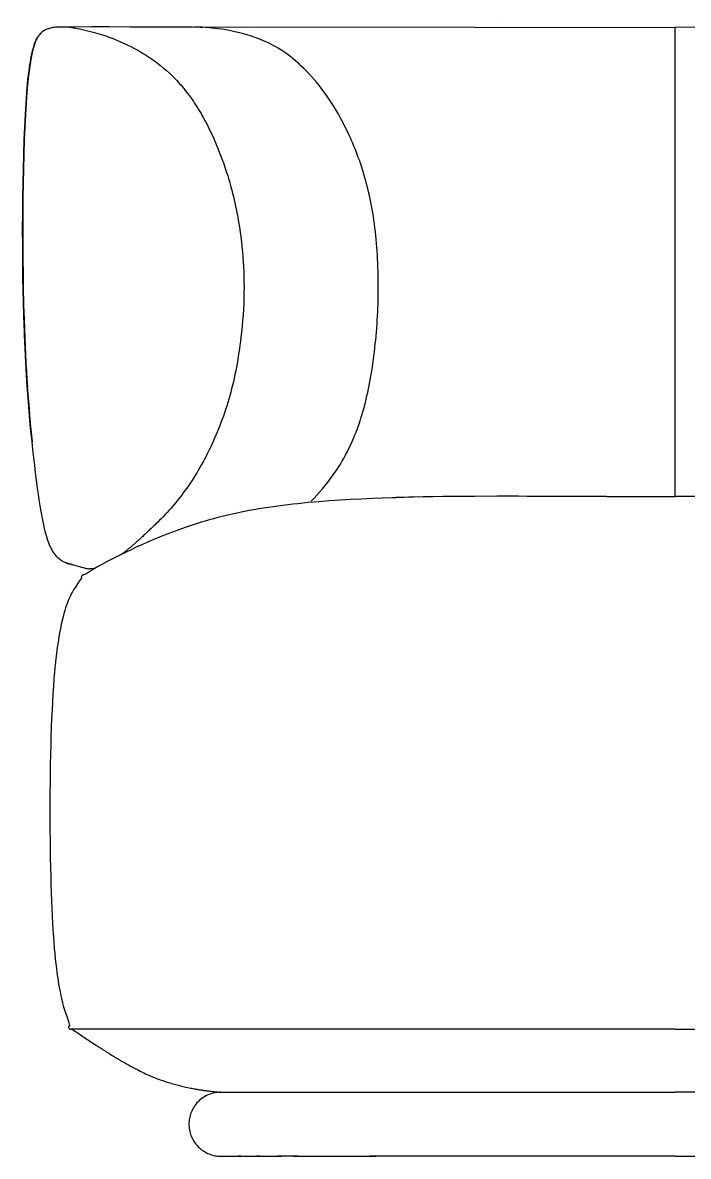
# Model space of a CAD drawing. Header units: centimetres. Extents: x -1250627 to 18037298, y -10106433 to 10878647.
# Drawn here: x -1242269 to 2900380, y -10106433 to -3056519 of the extents above; entities that cross this region are included whole.
import ezdxf

# ---------------------------------------------------------------- set-up
doc = ezdxf.new("R2010")
doc.units = ezdxf.units.CM
doc.header["$LTSCALE"] = 1000
doc.layers.add('Default', color=7, linetype='Continuous', lineweight=25)

# ---------------------------------------------------------------- blocks, each defined once
blk = doc.blocks.new('Gruppo')
at = {"layer": 'Default', "color": 7, "lineweight": 25}
for p, q in [((-17917780, -3072750), (-17917775, -3072747)), ((-17912950, -3071107), (-17912947, -3071106)), ((-16629198, -3097870), (-16629199, -3097870)), ((-15083147, -3046565), (-15082726, -3046468)), ((-17984261, -3145528), (-17979004, -3136438)), ((-18022583, -3273007), (-18019541, -3257048)), ((-18050303, -3515706), (-18047776, -3482331)), ((-18064918, -4899508), (-18064612, -4893117)), ((-18064867, -4906416), (-18064918, -4899508)), ((-18052880, -5164612), (-18055589, -5112796)), ((-18040554, -5359506), (-18043837, -5312635)), ((-14866838, -5992298), (-14868704, -5992297)), ((-14866836, -5992297), (-14866837, -5992298)), ((-14866837, -5992298), (-14866837, -5992298)), ((-14866836, -5992297), (-14866836, -5992297)), ((-14866836, -5992297), (-14866836, -5992297)), ((-14864198, -5992296), (-14864190, -5992296)), ((-15757707, -6000537), (-15757707, -6000537)), ((-15745288, -6000354), (-15745283, -6000353)), ((-17766059, -9304981), (-17766041, -9304981)), ((-17766041, -9304981), (-17766019, -9304980)), ((-17766019, -9304980), (-17765992, -9304979)), ((-17765992, -9304979), (-17765976, -9304979)), ((-17765976, -9304979), (-17765961, -9304979)), ((-17765961, -9304979), (-17765925, -9304978)), ((-17765925, -9304978), (-17765905, -9304977)), ((-17765905, -9304977), (-17765826, -9304975)), ((-17765826, -9304975), (-17765737, -9304973)), ((-17774619, -9306461), (-17774106, -9306450)), ((-17774106, -9306450), (-17773596, -9306416)), ((-17773596, -9306416), (-17772585, -9306282)), ((-17527975, -9307319), (-17527975, -9307319)), ((-15806506, -9307653), (-15806506, -9307653)), ((-16596666, -10096382), (-16487674, -10096382)), ((-16151925, -10096382), (-15875703, -10096382)), ((-14950329, -10096382), (-14996395, -10096382))]:
    blk.add_line(p, q, dxfattribs=at)
at = {"layer": 'Default', "lineweight": 25}
for p, q in [((-16955254, -3074463), (-16955263, -3074462)), ((-16955252, -3074463), (-16955254, -3074463)), ((-16955251, -3074464), (-16955252, -3074463)), ((-16955252, -3074463), (-16955252, -3074463)), ((-16955252, -3074464), (-16955251, -3074464)), ((-16955251, -3074464), (-16955251, -3074464)), ((-16955251, -3074464), (-16955251, -3074464)), ((-16955251, -3074464), (-16955251, -3074464)), ((-16955251, -3074464), (-16955251, -3074464)), ((-16955251, -3074464), (-16955251, -3074464)), ((-16955251, -3074464), (-16955251, -3074464)), ((-16955251, -3074464), (-16955251, -3074464)), ((-16955251, -3074464), (-16955251, -3074464)), ((-16955251, -3074464), (-16955251, -3074464)), ((-16955251, -3074464), (-16955251, -3074464)), ((-16955251, -3074464), (-16955251, -3074464)), ((-16955251, -3074464), (-16955251, -3074464)), ((-16955251, -3074464), (-16955251, -3074464)), ((-16955251, -3074464), (-16955251, -3074464)), ((-16955251, -3074464), (-16955251, -3074464)), ((-16955251, -3074464), (-16955251, -3074464))]:
    blk.add_line(p, q, dxfattribs=at)
at = {"layer": 'Default', "color": 7, "linetype": 'Continuous', "lineweight": 25, "transparency": 33554687}
for p, q in [((-14012013, -5993740), (-14012013, -3076940)), ((-14012013, -5993740), (-14012013, -3076940)), ((-14439414, -5993740), (-14012013, -5993740)), ((-13584611, -5993740), (-14012013, -5993740)), ((-16842709, -9697869), (-14012013, -9697869)), ((-11181316, -9697869), (-14012013, -9697869))]:
    blk.add_line(p, q, dxfattribs=at)
at = {"layer": 'Default', "color": 7, "lineweight": 25, "flags": 128}
for points in [[(-17968980, -3122059), (-17965072, -3117268), (-17960751, -3112396), (-17957686, -3109201), (-17954129, -3105720), (-17951420, -3103224), (-17947861, -3100091), (-17951420, -3103224), (-17954129, -3105720), (-17957686, -3109201), (-17960751, -3112396), (-17965072, -3117268), (-17968980, -3122059), (-17970077, -3123482)], [(-17994750, -3168226), (-17989516, -3156066), (-17984261, -3145528), (-17989516, -3156066), (-17994750, -3168226), (-17999940, -3182182)], [(-17977158, -3133539), (-17975249, -3130668), (-17973184, -3127699), (-17971047, -3124768), (-17970077, -3123482), (-17971047, -3124768), (-17973184, -3127699), (-17975249, -3130668), (-17977158, -3133539), (-17979004, -3136438)], [(-18030987, -3325173), (-18028300, -3307078), (-18025410, -3289154), (-18022583, -3273007), (-18025410, -3289154), (-18028300, -3307078), (-18030987, -3325173), (-18035815, -3361700), (-18031771, -3330797), (-18027573, -3302583), (-18023236, -3276922), (-18018772, -3253679), (-18014197, -3232719), (-18009523, -3213906), (-18004766, -3197106), (-17999940, -3182182), (-18004766, -3197106), (-18009523, -3213906), (-18014197, -3232719), (-18018772, -3253679), (-18023236, -3276922), (-18027573, -3302583), (-18031771, -3330797), (-18035815, -3361700)], [(-18016280, -3241382), (-18012726, -3225903), (-18009606, -3213550), (-18012726, -3225903), (-18016280, -3241382), (-18019541, -3257048)], [(-18038961, -3388730), (-18035815, -3361700), (-18036574, -3367961), (-18035815, -3361700)], [(-18072164, -4136404), (-18070867, -4046646), (-18069072, -3956493), (-18066709, -3865524), (-18063713, -3774508), (-18060519, -3695822), (-18056648, -3617194), (-18052629, -3549698), (-18050303, -3515706), (-18052629, -3549698), (-18056648, -3617194), (-18060519, -3695822), (-18063713, -3774508), (-18066709, -3865524), (-18069072, -3956493), (-18070867, -4046646)], [(-18047474, -3484812), (-18047615, -3484281), (-18047474, -3484812), (-18047289, -3485359)], [(-18047061, -3485921), (-18047289, -3485359), (-18047061, -3485921), (-18046786, -3486498)], [(-18073054, -4233711), (-18072164, -4136404), (-18073054, -4233711), (-18073434, -4331910)], [(-18072672, -4527441), (-18073306, -4430115), (-18073434, -4331910), (-18073306, -4430115), (-18072672, -4527441), (-18071525, -4624106)], [(-18064867, -4906416), (-18065607, -4883751), (-18066307, -4861121), (-18066980, -4838080), (-18067613, -4815071), (-18068795, -4767997), (-18069827, -4721028), (-18071525, -4624106), (-18069827, -4721028), (-18068795, -4767997), (-18067613, -4815071), (-18066980, -4838080), (-18066307, -4861121), (-18065607, -4883751)], [(-18021641, -5585763), (-18027927, -5518062), (-18033892, -5448646), (-18039405, -5378845), (-18044472, -5308665), (-18049088, -5238200), (-18053924, -5155457), (-18058153, -5072596), (-18061794, -4989592), (-18064867, -4906416), (-18061794, -4989592), (-18058153, -5072596), (-18053924, -5155457), (-18049088, -5238200), (-18044472, -5308665), (-18039405, -5378845), (-18033892, -5448646), (-18027927, -5518062), (-18021641, -5585763), (-18014904, -5653184)], [(-18064465, -4913325), (-18063693, -4920598), (-18064465, -4913325), (-18064867, -4906416)], [(-18055589, -5112796), (-18058127, -5059740), (-18060485, -5005442), (-18062650, -4949902), (-18064612, -4893117), (-18062650, -4949902), (-18060485, -5005442), (-18058127, -5059740)], [(-18046993, -5264530), (-18050011, -5215189), (-18052880, -5164612), (-18050011, -5215189), (-18046993, -5264530), (-18043837, -5312635)], [(-18022601, -5575408), (-18030046, -5492732), (-18037153, -5405145), (-18040554, -5359506), (-18037153, -5405145), (-18030046, -5492732), (-18022601, -5575408), (-18014904, -5653184)], [(-17779156, -6413316), (-17784162, -6412249), (-17789485, -6410890), (-17795187, -6409174), (-17801332, -6407035), (-17795187, -6409174), (-17789485, -6410890), (-17784162, -6412249)], [(-17772585, -9306282), (-17771584, -9306082), (-17770592, -9305835), (-17768590, -9305297), (-17768040, -9305182), (-17767446, -9305087), (-17766797, -9305018), (-17766079, -9304981), (-17766797, -9305018), (-17767446, -9305087), (-17768040, -9305182), (-17768590, -9305297), (-17770592, -9305835), (-17771584, -9306082)]]:
    blk.add_lwpolyline(points, close=True, dxfattribs=at)
at = {"layer": 'Default', "lineweight": 25, "flags": 128}
for points in [[(-17942447, -3095526), (-17943652, -3096537), (-17945047, -3097706), (-17946528, -3098955), (-17947861, -3100091), (-17946528, -3098955), (-17945047, -3097706), (-17943652, -3096537), (-17942447, -3095526), (-17936676, -3092456), (-17930697, -3089595), (-17924511, -3086942), (-17918115, -3084499), (-17911512, -3082264), (-17904701, -3080238), (-17897681, -3078421), (-17890453, -3076813), (-17883018, -3075413), (-17875374, -3074222), (-17867521, -3073240), (-17859461, -3072466), (-17851193, -3071902), (-17842716, -3071546), (-17834031, -3071398), (-17825139, -3071460), (-17824919, -3071459), (-17824699, -3071459), (-17747744, -3071318), (-17645521, -3071250), (-17533657, -3071290), (-17405102, -3071498), (-17292001, -3071830), (-17168590, -3072161), (-17120218, -3072228), (-17070656, -3072193), (-17018965, -3072063), (-15261771, -3074864), (-14012013, -3076940)], [(-17003064, -3072155), (-16967205, -3073896), (-16958240, -3074326), (-16955998, -3074432), (-16955438, -3074457), (-16955298, -3074462), (-16955254, -3074464), (-16955263, -3074464), (-16955298, -3074460), (-16955438, -3074452), (-16955998, -3074422), (-16958239, -3074308), (-16967203, -3073859), (-17003060, -3072080)], [(-16955252, -3074464), (-16955252, -3074464), (-16955254, -3074464)], [(-12762254, -3074864), (-14012013, -3076940)]]:
    blk.add_lwpolyline(points, dxfattribs=at)
at = {"layer": 'Default', "color": 7, "lineweight": 25, "flags": 128}
for points in [[(-17794800, -3071392), (-17756206, -3078242), (-17719414, -3085439), (-17684422, -3092982), (-17651231, -3100871), (-17635311, -3104945), (-17619841, -3109105), (-17604822, -3113352), (-17590253, -3117686), (-17576134, -3122106), (-17562465, -3126613), (-17549246, -3131206), (-17536478, -3135885), (-17536478, -3135885), (-17529969, -3138288), (-17523478, -3140722), (-17516864, -3143244), (-17510268, -3145800), (-17496753, -3151170), (-17483270, -3156712), (-17483003, -3156824), (-17482736, -3156936), (-17468794, -3162875), (-17454894, -3169007), (-17441036, -3175337), (-17427221, -3181870), (-17422793, -3184012), (-17418370, -3186176), (-17400408, -3194916), (-17382269, -3204158), (-17363978, -3213921), (-17345558, -3224225), (-17327034, -3235089), (-17308429, -3246532), (-17289769, -3258573), (-17271076, -3271232), (-17252375, -3284529), (-17233691, -3298482), (-17215046, -3313111), (-17196465, -3328435), (-17177973, -3344474), (-17159593, -3361246), (-17141350, -3378771), (-17123267, -3397069), (-17114293, -3406514), (-17105368, -3416159), (-17096496, -3426007), (-17087679, -3436060), (-17078919, -3446321), (-17070221, -3456791), (-17061588, -3467474), (-17053020, -3478369), (-17044520, -3489474), (-17036089, -3500787), (-17027728, -3512305), (-17019440, -3524028), (-17011224, -3535952), (-17003084, -3548077), (-16995019, -3560399), (-16987032, -3572918), (-16979124, -3585630), (-16971297, -3598534), (-16963551, -3611628), (-16955889, -3624910), (-16948312, -3638378), (-16940820, -3652029), (-16933416, -3665863), (-16926102, -3679876), (-16918877, -3694067), (-16911745, -3708434), (-16904705, -3722975), (-16897761, -3737688), (-16890912, -3752570), (-16884161, -3767620), (-16877509, -3782836), (-16870958, -3798216), (-16864522, -3813725), (-16858188, -3829394), (-16851959, -3845219), (-16845835, -3861200), (-16839745, -3876944), (-16833774, -3892784), (-16824228, -3919003), (-16815006, -3945471), (-16806111, -3972175), (-16797548, -3999101), (-16792226, -4016497), (-16787042, -4033981), (-16781997, -4051551), (-16777090, -4069202), (-16771887, -4088586), (-16766851, -4108066), (-16761984, -4127637), (-16757286, -4147297), (-16752760, -4167041), (-16748405, -4186866), (-16744224, -4206768), (-16740218, -4226743), (-16734527, -4256897), (-16729227, -4287219), (-16724318, -4317692), (-16719800, -4348298), (-16715674, -4379020), (-16711937, -4409842), (-16708591, -4440745), (-16705635, -4471713), (-16703067, -4502753), (-16700886, -4533869), (-16699093, -4565046), (-16697689, -4596269), (-16696675, -4627525), (-16696054, -4658797), (-16695824, -4690071), (-16695989, -4721334), (-16696657, -4756910), (-16697840, -4792464), (-16699542, -4827975), (-16701764, -4863424), (-16704510, -4898791), (-16707783, -4934057), (-16711586, -4969204), (-16715922, -5004220), (-16718583, -5027727), (-16721460, -5051152), (-16724552, -5074488), (-16727862, -5097728), (-16731389, -5120863), (-16735134, -5143889), (-16739098, -5166797), (-16743282, -5189580), (-16747687, -5212232), (-16752312, -5234745), (-16757160, -5257112), (-16762229, -5279327), (-16767519, -5301386), (-16773025, -5323286), (-16778744, -5345025), (-16784672, -5366601), (-16790805, -5388011), (-16797141, -5409253), (-16803675, -5430324), (-16810404, -5451222), (-16817324, -5471945), (-16824432, -5492490), (-16831724, -5512855), (-16839196, -5533037), (-16846845, -5553035), (-16854667, -5572844), (-16862659, -5592465), (-16870816, -5611893), (-16879137, -5631126), (-16887616, -5650162), (-16896250, -5669000), (-16905036, -5687635), (-16913970, -5706066), (-16923048, -5724291), (-16932268, -5742307), (-16941624, -5760111), (-16951114, -5777702), (-16960734, -5795076), (-16970481, -5812232), (-16980350, -5829168), (-16990339, -5845879), (-17000443, -5862366), (-17010660, -5878624), (-17020985, -5894651), (-17031414, -5910446), (-17041945, -5926005), (-17052574, -5941327), (-17063297, -5956408), (-17074110, -5971248), (-17085010, -5985842), (-17095993, -6000189), (-17107056, -6014286), (-17118195, -6028131), (-17129406, -6041722), (-17140687, -6055056), (-17152031, -6068132), (-17163433, -6080950), (-17174885, -6093513), (-17186379, -6105822), (-17197907, -6117878), (-17209463, -6129682), (-17221039, -6141238), (-17232627, -6152545), (-17244221, -6163605)], [(-16277897, -6022378), (-16260301, -6003748), (-16242775, -5984685), (-16225342, -5965134), (-16208028, -5945040), (-16190859, -5924349), (-16173861, -5903006), (-16157057, -5880956), (-16140475, -5858145), (-16124139, -5834518), (-16108074, -5810020), (-16100152, -5797427), (-16092307, -5784597), (-16084543, -5771521), (-16076862, -5758193), (-16069268, -5744607), (-16061765, -5730755), (-16054355, -5716630), (-16047041, -5702227), (-16039827, -5687537), (-16032715, -5672555), (-16025710, -5657272), (-16018814, -5641684), (-16012030, -5625782), (-16005362, -5609559), (-15998812, -5593010), (-15992384, -5576126), (-15986081, -5558902), (-15979907, -5541330), (-15973863, -5523404), (-15967955, -5505117), (-15962184, -5486462), (-15956554, -5467431), (-15951068, -5448019), (-15945729, -5428221), (-15940538, -5408046), (-15935498, -5387506), (-15930609, -5366615), (-15925872, -5345387), (-15921289, -5323833), (-15916861, -5301967), (-15912589, -5279803), (-15908475, -5257353), (-15904520, -5234630), (-15900725, -5211648), (-15897091, -5188419), (-15893620, -5164957), (-15890312, -5141274), (-15887170, -5117384), (-15884195, -5093300), (-15881387, -5069035), (-15878748, -5044601), (-15876279, -5020013), (-15873982, -4995283), (-15871857, -4970423), (-15869907, -4945448), (-15868132, -4920371), (-15866533, -4895203), (-15865112, -4869959), (-15863871, -4844652), (-15862810, -4819294), (-15861930, -4793899), (-15861234, -4768480), (-15860722, -4743049), (-15860395, -4717620), (-15860255, -4692206), (-15860303, -4666821), (-15860540, -4641476), (-15860968, -4616185), (-15861587, -4590962), (-15862400, -4565819), (-15863407, -4540769), (-15864610, -4515826), (-15866009, -4491003), (-15867607, -4466312), (-15869404, -4441766), (-15871402, -4417380), (-15873602, -4393165), (-15876005, -4369135), (-15878613, -4345303), (-15881427, -4321682), (-15884447, -4298285), (-15887676, -4275125), (-15891114, -4252216), (-15894763, -4229567), (-15898616, -4207180), (-15902671, -4185053), (-15906922, -4163187), (-15911366, -4141581), (-15915996, -4120235), (-15920809, -4099147), (-15925800, -4078317), (-15930965, -4057746), (-15936298, -4037432), (-15941796, -4017374), (-15947453, -3997572), (-15953265, -3978027), (-15959227, -3958736), (-15965336, -3939700), (-15971585, -3920918), (-15977971, -3902390), (-15984489, -3884114), (-15991134, -3866091), (-15997901, -3848320), (-16004787, -3830800), (-16011786, -3813531), (-16018894, -3796513), (-16026107, -3779744), (-16033418, -3763224), (-16040825, -3746953), (-16048323, -3730931), (-16063570, -3699628), (-16079123, -3669311), (-16094946, -3639976), (-16111001, -3611619), (-16127251, -3584235), (-16143660, -3557820), (-16160191, -3532371), (-16176807, -3507881), (-16193470, -3484348), (-16210144, -3461768), (-16226792, -3440134), (-16243379, -3419444), (-16259890, -3399679), (-16276326, -3380813), (-16292685, -3362822), (-16308969, -3345679), (-16325179, -3329359), (-16341313, -3313835), (-16357373, -3299083), (-16373358, -3285077), (-16389270, -3271790), (-16405108, -3259198), (-16420872, -3247273), (-16436563, -3235992), (-16452181, -3225327), (-16467727, -3215254), (-16483200, -3205746), (-16498601, -3196778), (-16513931, -3188324), (-16529188, -3180358), (-16544375, -3172855), (-16559490, -3165789), (-16574535, -3159134), (-16589509, -3152864), (-16604413, -3146954), (-16619247, -3141379), (-16634010, -3136112), (-16648689, -3131141), (-16663265, -3126455), (-16677718, -3122046), (-16692029, -3117904), (-16706177, -3114021), (-16733910, -3106994), (-16760759, -3100892), (-16786569, -3095644), (-16811182, -3091178), (-16834442, -3087419), (-16856193, -3084298), (-16876278, -3081740), (-16894540, -3079674), (-16910822, -3078028), (-16936980, -3075723), (-16955251, -3074464)], [(-17999464, -3180197), (-17999180, -3179398), (-17998896, -3178605), (-17998611, -3177817), (-17998326, -3177034), (-17998041, -3176257), (-17997754, -3175485), (-17997468, -3174718), (-17997181, -3173957), (-17996893, -3173200), (-17996606, -3172449), (-17996317, -3171703), (-17996028, -3170961), (-17994295, -3166643), (-17992518, -3162436), (-17992164, -3161623), (-17991809, -3160817), (-17988370, -3153410), (-17985199, -3147186), (-17984371, -3145647), (-17983583, -3144213), (-17981017, -3139744), (-17979004, -3136438)], [(-18006171, -3201132), (-18004552, -3195698), (-18002841, -3190225), (-18001315, -3185571), (-17999464, -3180197), (-17999297, -3179766), (-17999114, -3179369), (-17998914, -3179003), (-17998700, -3178663), (-17998914, -3179003), (-17999114, -3179369), (-17999297, -3179766), (-17999464, -3180197), (-18001315, -3185571), (-18002841, -3190225), (-18004552, -3195698), (-18006171, -3201132), (-18009606, -3213550)], [(-18047664, -3481600), (-18047733, -3481959), (-18047776, -3482331), (-18045503, -3455188), (-18042987, -3427775), (-18040231, -3400451), (-18037238, -3373572), (-18036574, -3367961), (-18037238, -3373572), (-18040231, -3400451), (-18042987, -3427775), (-18045503, -3455188), (-18047776, -3482331), (-18047793, -3482792), (-18047773, -3483270), (-18047714, -3483767), (-18047615, -3484281), (-18047714, -3483767), (-18047773, -3483270), (-18047793, -3482792), (-18047776, -3482331), (-18047733, -3481959), (-18047664, -3481600), (-18044893, -3448609), (-18041989, -3417676), (-18038961, -3388730), (-18041989, -3417676), (-18044893, -3448609), (-18047664, -3481600), (-18050011, -3512675), (-18052247, -3545354), (-18056384, -3615223), (-18060070, -3690595), (-18063301, -3770859), (-18066070, -3855403), (-18068373, -3943617), (-18070205, -4034889), (-18071559, -4128608), (-18072432, -4224164), (-18072818, -4320944), (-18072712, -4418337), (-18072107, -4515733), (-18071001, -4612520), (-18069386, -4708087), (-18067258, -4801823), (-18064612, -4893117)], [(-17769496, -6414873), (-17769512, -6414871), (-17774188, -6414188), (-17779057, -6413335), (-17784151, -6412258), (-17790076, -6410750), (-17796551, -6408780), (-17803559, -6406283), (-17809840, -6403737), (-17815357, -6401231), (-17820702, -6398534), (-17826009, -6395570), (-17831302, -6392308), (-17836593, -6388714), (-17841898, -6384747), (-17847232, -6380368), (-17853556, -6374629), (-17859770, -6368355), (-17865863, -6361532), (-17871829, -6354144), (-17877656, -6346178), (-17883337, -6337618), (-17888863, -6328450), (-17894224, -6318658), (-17897051, -6313099), (-17899791, -6307424), (-17905694, -6294151), (-17911135, -6280494), (-17916170, -6266498), (-17920852, -6252197), (-17925253, -6237544), (-17929387, -6222654), (-17933255, -6207697), (-17936856, -6192841), (-17939517, -6181269), (-17942308, -6168586), (-17946527, -6148348), (-17950542, -6127887), (-17957938, -6087142), (-17963989, -6050937), (-17969723, -6014330), (-17975138, -5977799), (-17980230, -5941827), (-17986646, -5894394), (-17992798, -5846622), (-17998652, -5798937), (-18004176, -5751765), (-18009570, -5703423), (-18014904, -5653184)], [(-14439414, -5993740), (-14439310, -5993741), (-14442443, -5993712), (-14445542, -5993684), (-14448658, -5993656), (-14451792, -5993628), (-14454943, -5993600), (-14458111, -5993572), (-14461296, -5993544), (-14464498, -5993515), (-14467716, -5993487), (-14470952, -5993459), (-14474203, -5993430), (-14475837, -5993416), (-14477471, -5993402), (-14497533, -5993232), (-14517947, -5993068), (-14560969, -5992756), (-14606032, -5992489), (-14698805, -5992169), (-14792323, -5992162), (-14831743, -5992231), (-14855123, -5992281), (-14860613, -5992291), (-14864203, -5992296), (-14864198, -5992296), (-14865270, -5992297), (-14866037, -5992298), (-14866370, -5992298), (-14866614, -5992298), (-14866770, -5992298), (-14866803, -5992298), (-14866835, -5992295), (-14866835, -5992296), (-14875700, -5992273), (-14890698, -5992236), (-14933837, -5992124), (-14988721, -5992000), (-15123005, -5991890), (-15260167, -5992217), (-15390032, -5993133), (-15455316, -5993879), (-15520566, -5994843), (-15580839, -5995954), (-15640082, -5997261), (-15669871, -5998004), (-15698876, -5998784), (-15703792, -5998922), (-15708713, -5999061), (-15713640, -5999202), (-15718575, -5999345), (-15723517, -5999490), (-15724216, -5999511), (-15728469, -5999637), (-15733431, -5999786), (-15738402, -5999936), (-15743386, -6000089), (-15748381, -6000244), (-15749178, -6000268), (-15749975, -6000293), (-15751683, -6000347), (-15753390, -6000400), (-15756200, -6000489), (-15759011, -6000578), (-15765806, -6000834), (-15774149, -6001223), (-15835698, -6003280), (-15896827, -6005627), (-15965144, -6008654), (-16032830, -6012128), (-16099835, -6016093), (-16166108, -6020590), (-16231597, -6025661), (-16296251, -6031351), (-16360020, -6037700), (-16391556, -6041135), (-16422852, -6044752), (-16453900, -6048554), (-16484695, -6052548), (-16515230, -6056740), (-16545499, -6061133), (-16575496, -6065734), (-16605213, -6070547), (-16634645, -6075579), (-16663786, -6080834), (-16692628, -6086319), (-16721166, -6092037), (-16749392, -6097994), (-16777302, -6104197), (-16804887, -6110645), (-16832141, -6117328), (-16859055, -6124230), (-16885622, -6131336), (-16911834, -6138632), (-16937684, -6146101), (-16963163, -6153730), (-16988263, -6161503), (-17012978, -6169405), (-17037299, -6177421), (-17061218, -6185536), (-17084727, -6193735), (-17130486, -6210325), (-17174514, -6227071), (-17216748, -6243853), (-17257127, -6260551), (-17295586, -6277044), (-17332065, -6293212), (-17366501, -6308936), (-17398832, -6324094), (-17428995, -6338568), (-17456928, -6352236), (-17506042, -6376841), (-17546794, -6397939), (-17580100, -6415821), (-17606874, -6430776), (-17628032, -6443094), (-17644487, -6453064), (-17657154, -6460976), (-17666948, -6467119), (-17674717, -6471777), (-17680874, -6475182), (-17685655, -6477551), (-17689300, -6479099), (-17692046, -6480040), (-17694129, -6480591), (-17695789, -6480965), (-17696534, -6481154), (-17697263, -6481379), (-17698003, -6481667), (-17698766, -6482027), (-17699662, -6482519), (-17700571, -6483085), (-17702391, -6484393), (-17704147, -6485858), (-17705763, -6487388), (-17707160, -6488890), (-17707752, -6489601), (-17708261, -6490271), (-17708676, -6490888), (-17708846, -6491174), (-17708992, -6491445), (-17709116, -6491702), (-17709216, -6491945), (-17709296, -6492175), (-17709355, -6492392), (-17709394, -6492597), (-17709407, -6492696), (-17709415, -6492791), (-17709419, -6492884), (-17709418, -6492974), (-17709413, -6493061), (-17709404, -6493146), (-17709391, -6493228), (-17709374, -6493308), (-17709353, -6493386), (-17709329, -6493461), (-17709301, -6493535), (-17709269, -6493606), (-17709235, -6493675), (-17709197, -6493742), (-17709156, -6493807), (-17709112, -6493870), (-17709015, -6493992), (-17708908, -6494107), (-17708791, -6494215), (-17708665, -6494319), (-17708532, -6494417), (-17708244, -6494602), (-17707936, -6494774), (-17707614, -6494937), (-17707285, -6495096), (-17707122, -6495178), (-17707045, -6495225), (-17707007, -6495249), (-17706971, -6495276), (-17706936, -6495304), (-17706902, -6495334), (-17706870, -6495367), (-17706840, -6495401), (-17706811, -6495438), (-17706785, -6495478), (-17706760, -6495521), (-17706738, -6495567), (-17706719, -6495617), (-17706702, -6495670), (-17706688, -6495726), (-17706676, -6495787), (-17706668, -6495852), (-17706663, -6495921), (-17706661, -6495995), (-17706663, -6496074), (-17706678, -6496246), (-17706708, -6496439), (-17706755, -6496656), (-17706821, -6496898), (-17707011, -6497462), (-17707287, -6498144), (-17708137, -6499914), (-17709448, -6502313), (-17713751, -6509408), (-17720802, -6520257), (-17731205, -6535685), (-17745535, -6556586), (-17754141, -6569784), (-17758744, -6577299), (-17763522, -6585518), (-17768457, -6594508), (-17773529, -6604339), (-17778721, -6615079), (-17784013, -6626798), (-17789386, -6639563), (-17794822, -6653444), (-17800303, -6668510), (-17805809, -6684830), (-17811322, -6702471), (-17816822, -6721504), (-17822293, -6741996), (-17827713, -6764017), (-17833066, -6787635), (-17838332, -6812920), (-17843492, -6839939), (-17848528, -6868762), (-17853421, -6899458), (-17858153, -6932095), (-17862704, -6966743), (-17867056, -7003469), (-17871191, -7042343), (-17875089, -7083434), (-17878732, -7126798), (-17882117, -7172361), (-17885246, -7219962), (-17888123, -7269442), (-17890750, -7320639), (-17893130, -7373393), (-17895268, -7427544), (-17897167, -7482931), (-17898829, -7539393), (-17900258, -7596770), (-17901457, -7654901), (-17902429, -7713625), (-17903178, -7772783), (-17903707, -7832213), (-17904019, -7891755), (-17904118, -7951248), (-17904006, -8010532), (-17903686, -8069447), (-17903163, -8127830), (-17902440, -8185523), (-17901518, -8242364), (-17900403, -8298193), (-17899097, -8352849), (-17897603, -8406172), (-17895924, -8458001), (-17894065, -8508175), (-17892027, -8556535), (-17889815, -8602918), (-17887432, -8647169), (-17884884, -8689226), (-17882185, -8729148), (-17879346, -8766996), (-17876380, -8802834), (-17873300, -8836726), (-17870117, -8868734), (-17866844, -8898922), (-17863493, -8927353), (-17860078, -8954090), (-17856609, -8979197), (-17853100, -9002736), (-17849563, -9024772), (-17846010, -9045366), (-17842454, -9064583), (-17838907, -9082486), (-17835381, -9099137), (-17831889, -9114601), (-17825056, -9142217), (-17818507, -9165840), (-17812340, -9185976), (-17806656, -9203130), (-17797122, -9230505), (-17790276, -9250939), (-17785779, -9265608), (-17783223, -9275514), (-17782546, -9278993), (-17782335, -9280418), (-17782201, -9281656), (-17782138, -9282720), (-17782138, -9283628), (-17782160, -9284028), (-17782196, -9284394), (-17782244, -9284729), (-17782305, -9285035), (-17782377, -9285313), (-17782459, -9285565), (-17782551, -9285794), (-17782652, -9286001), (-17782761, -9286188), (-17782877, -9286357), (-17782999, -9286511), (-17783127, -9286651), (-17783260, -9286779), (-17783397, -9286897), (-17783680, -9287111), (-17784261, -9287504), (-17785403, -9288294), (-17785946, -9288703), (-17786460, -9289128), (-17786936, -9289573), (-17787157, -9289804), (-17787365, -9290042), (-17787559, -9290287), (-17787739, -9290540), (-17787902, -9290801), (-17788049, -9291072), (-17788177, -9291351), (-17788286, -9291641), (-17788375, -9291941), (-17788443, -9292253), (-17788488, -9292576), (-17788510, -9292911), (-17788507, -9293259), (-17788479, -9293621), (-17788424, -9293996), (-17788342, -9294386), (-17788230, -9294791), (-17788090, -9295211), (-17787919, -9295646), (-17787721, -9296094), (-17787245, -9297019), (-17786671, -9297974), (-17786008, -9298942), (-17785267, -9299911), (-17784456, -9300865), (-17783585, -9301789), (-17782665, -9302670), (-17781703, -9303492), (-17780711, -9304242), (-17779697, -9304905), (-17779185, -9305198), (-17778671, -9305465), (-17778157, -9305703), (-17777643, -9305909), (-17777131, -9306083), (-17776622, -9306223), (-17776116, -9306328), (-17775614, -9306401), (-17775115, -9306445), (-17774619, -9306461), (-17774539, -9306461), (-17774369, -9306462)], [(-14866836, -5992296), (-14866836, -5992297), (-14866835, -5992296)], [(-17769479, -6414875), (-17769496, -6414873), (-17769376, -6414890), (-17769298, -6414902), (-17769210, -6414915), (-17769221, -6414913), (-17768978, -6414951), (-17768679, -6414999), (-17768573, -6415016), (-17768306, -6415060), (-17767853, -6415137), (-17767681, -6415167), (-17767309, -6415233), (-17766664, -6415351), (-17763105, -6416083), (-17756012, -6417865), (-17737035, -6423668), (-17720207, -6428851), (-17707165, -6432595), (-17696929, -6435327), (-17690193, -6436977), (-17684104, -6438341), (-17683290, -6438515), (-17682364, -6438708), (-17675188, -6440088), (-17668797, -6441204), (-17665376, -6441647), (-17661249, -6441910), (-17656364, -6441955), (-17650666, -6441743), (-17644100, -6441236), (-17636609, -6440397), (-17628143, -6439189), (-17618653, -6437572)], [(-17766081, -9304981), (-17766071, -9304981), (-17766071, -9304981)], [(-17766065, -9304981), (-17766059, -9304981), (-17766071, -9304981)], [(-14012013, -9305169), (-17594673, -9305169), (-17615121, -9305169), (-17634349, -9305169), (-17652431, -9305168), (-17669248, -9305166), (-17684875, -9305162), (-17699200, -9305157), (-17705900, -9305154), (-17712269, -9305150), (-17715335, -9305148), (-17718317, -9305146), (-17721220, -9305143), (-17724039, -9305141), (-17726777, -9305138), (-17729430, -9305135), (-17732003, -9305132), (-17734490, -9305129), (-17739219, -9305123), (-17743607, -9305117), (-17747661, -9305111), (-17751370, -9305104), (-17754741, -9305098), (-17757763, -9305093), (-17760440, -9305087), (-17762766, -9305082), (-17764563, -9305078), (-17766071, -9305075)], [(-14012013, -9305169), (-10429353, -9305169)], [(-16842709, -9697869), (-16851525, -9698166), (-16860470, -9698871), (-16869519, -9700000), (-16878645, -9701570), (-16887818, -9703597), (-16897004, -9706090), (-16906172, -9709060), (-16915284, -9712512), (-16924304, -9716448), (-16933195, -9720867), (-16941918, -9725763), (-16950437, -9731128), (-16958713, -9736948), (-16966712, -9743206), (-16974399, -9749882), (-16981742, -9756952), (-16988710, -9764388), (-16995279, -9772160), (-17001424, -9780235), (-17007126, -9788578), (-17012369, -9797154), (-17017140, -9805926), (-17021433, -9814854), (-17025242, -9823902), (-17028567, -9833032), (-17031411, -9842208), (-17033781, -9851394), (-17035686, -9860557), (-17037140, -9869666), (-17038156, -9878690), (-17038751, -9887604), (-17038945, -9896382), (-17038748, -9905233), (-17038142, -9914226), (-17037109, -9923334), (-17035630, -9932531), (-17033691, -9941785), (-17031280, -9951065), (-17028386, -9960335), (-17025003, -9969561), (-17021127, -9978705), (-17016761, -9987728), (-17011907, -9996592), (-17006576, -10005257), (-17000779, -10013686), (-16994533, -10021842), (-16987860, -10029688), (-16980782, -10037192), (-16973329, -10044323), (-16965529, -10051053), (-16957418, -10057357), (-16949030, -10063214), (-16940401, -10068608), (-16931571, -10073526), (-16922578, -10077958), (-16913461, -10081900), (-16904257, -10085351), (-16895005, -10088313), (-16885741, -10090792), (-16876498, -10092799), (-16867310, -10094345), (-16858207, -10095446), (-16849217, -10096118), (-16840364, -10096382), (-16682176, -10096382)], [(-16755566, -10096382), (-16716391, -10096382), (-16730272, -10096382)], [(-16716391, -10096382), (-16596666, -10096382), (-16616153, -10096382)], [(-16360043, -10096382), (-16387016, -10096382), (-16487674, -10096382), (-16463610, -10096382)], [(-16387016, -10096382), (-16151925, -10096382), (-16119543, -10096382)], [(-15522512, -10096382), (-15875703, -10096382), (-15912304, -10096382)], [(-14012013, -10096382), (-14087016, -10096382), (-14675146, -10096382), (-15499174, -10096382), (-15563728, -10096382)], [(-14012013, -10096382), (-13937009, -10096382), (-13348879, -10096382), (-12524851, -10096382), (-12460297, -10096382)]]:
    blk.add_lwpolyline(points, dxfattribs=at)
at = {"layer": 'Default', "color": 7, "linetype": 'Continuous', "lineweight": 25, "transparency": 33554687}
blk.add_open_spline([(-17766071, -9305075), (-17419500, -9544500), (-17059500, -9679500), (-16842709, -9697869)], degree=2, dxfattribs=at)
at = {"color": 255, "linetype": 'Continuous', "lineweight": 25, "transparency": 33554687}
blk.add_wipeout([(-17244221, -6163605), (-17276911, -6194904), (-17307859, -6223997), (-17337062, -6250885), (-17364522, -6275566), (-17390239, -6298042), (-17414212, -6318313), (-17436442, -6336377), (-17456928, -6352236)], dxfattribs=at).dxf.layer = 'Default'
at = {"layer": 'Default', "color": 7, "linetype": 'Continuous', "lineweight": 25, "transparency": 33554687}
blk.add_open_spline([(-17244221, -6163605), (-17378470, -6293212), (-17456928, -6352236)], degree=2, dxfattribs=at)

msp = doc.modelspace()

# ---------------------------------------------------------------- block references
at = {"layer": 'Default', "color": 7, "transparency": 33554687}
msp.add_blockref('Gruppo', (16831164, -10051), dxfattribs=at)

doc.saveas('drawing.dxf')
